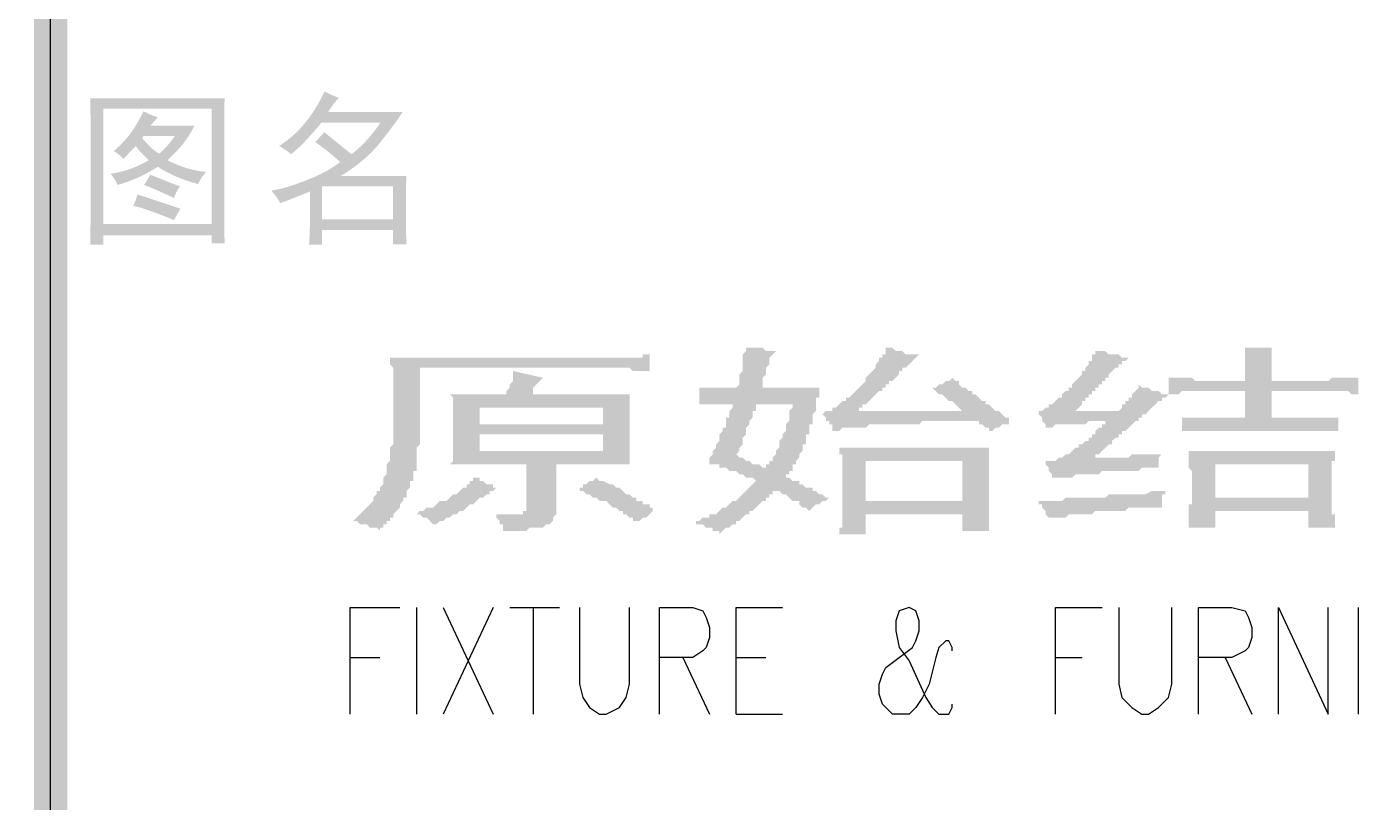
# Model space of a CAD drawing. Header units: inches. Extents: x 11 to 286, y 6 to 196.
# Drawn here: x 254.22 to 271.22, y 114.12 to 123.98 of the extents above; entities that cross this region are included whole.
import ezdxf

# ---------------------------------------------------------------- set-up
doc = ezdxf.new("R2010")
doc.units = ezdxf.units.IN
doc.header["$MEASUREMENT"] = 0
doc.layers.add('PDF_几何图形', color=7, linetype='Continuous')
doc.layers.add('PDF_实体填充', color=7, linetype='Continuous', true_color=0xffffff)

msp = doc.modelspace()

# ---------------------------------------------------------------- hatches: boundary and pattern name
at = {"layer": 'PDF_实体填充', "transparency": 33554559}
h = msp.add_hatch(color=7, dxfattribs=at)
h.paths.add_polyline_path([(254.734, 9.031), (254.31, 9.454), (14.661, 9.031)], flags=0)
h.paths.add_polyline_path([(254.31, 9.454), (14.661, 9.031), (15.085, 9.454)], flags=0)
h.paths.add_polyline_path([(14.661, 9.031), (15.085, 9.454), (14.661, 191.445)], flags=0)
h.paths.add_polyline_path([(15.085, 9.454), (14.661, 191.445), (15.085, 191.022)], flags=0)
h.paths.add_polyline_path([(14.661, 191.445), (15.085, 191.022), (254.734, 191.445)], flags=0)
h.paths.add_polyline_path([(15.085, 191.022), (254.734, 191.445), (254.31, 191.022)], flags=0)
h.paths.add_polyline_path([(254.734, 191.445), (254.31, 191.022), (254.734, 9.031)], flags=0)
h.paths.add_polyline_path([(254.31, 191.022), (254.734, 9.031), (254.31, 9.454), (254.31, 191.022)], flags=0)
h = msp.add_hatch(color=7, dxfattribs=at)
h.paths.add_polyline_path([(254.31, 191.445), (254.734, 191.022), (282.716, 191.445)], flags=0)
h.paths.add_polyline_path([(254.734, 191.022), (282.716, 191.445), (282.335, 191.022)], flags=0)
h.paths.add_polyline_path([(282.716, 191.445), (282.335, 191.022), (282.716, 9.031)], flags=0)
h.paths.add_polyline_path([(282.335, 191.022), (282.716, 9.031), (282.335, 9.454)], flags=0)
h.paths.add_polyline_path([(282.716, 9.031), (282.335, 9.454), (254.31, 9.031)], flags=0)
h.paths.add_polyline_path([(282.335, 9.454), (254.31, 9.031), (254.734, 9.454)], flags=0)
h.paths.add_polyline_path([(254.31, 9.031), (254.734, 9.454), (254.31, 191.445)], flags=0)
h.paths.add_polyline_path([(254.734, 9.454), (254.31, 191.445), (254.734, 191.022), (254.734, 9.454)], flags=0)
h = msp.add_hatch(color=7, dxfattribs=at)
edge = h.paths.add_edge_path(flags=0)
edge.add_spline(control_points=[(258.191, 123.08), (258.163, 123.052), (258.141, 123.025), (258.119, 122.997)], knot_values=[0, 0, 0, 0, 1, 1, 1, 1], degree=3, periodic=0)
edge.add_spline(control_points=[(258.119, 122.997), (258.097, 122.97), (258.075, 122.936), (258.053, 122.898)], knot_values=[0, 0, 0, 0, 1, 1, 1, 1], degree=3, periodic=0)
edge.add_line((258.053, 122.898), (259.001, 122.898))
edge.add_spline(control_points=[(259.001, 122.898), (258.935, 122.799), (258.841, 122.672), (258.725, 122.523)], knot_values=[0, 0, 0, 0, 1, 1, 1, 1], degree=3, periodic=0)
edge.add_spline(control_points=[(258.725, 122.523), (258.604, 122.369), (258.439, 122.225), (258.218, 122.088)], knot_values=[0, 0, 0, 0, 1, 1, 1, 1], degree=3, periodic=0)
edge.add_line((258.218, 122.088), (259.05, 122.088))
edge.add_spline(control_points=[(259.05, 122.088), (259.045, 122.005), (259.045, 121.922), (259.045, 121.834)], knot_values=[0, 0, 0, 0, 1, 1, 1, 1], degree=3, periodic=0)
edge.add_line((259.045, 121.834), (259.045, 121.492))
edge.add_spline(control_points=[(259.045, 121.492), (259.045, 121.399), (259.045, 121.305), (259.05, 121.217)], knot_values=[0, 0, 0, 0, 1, 1, 1, 1], degree=3, periodic=0)
edge.add_line((259.05, 121.217), (258.88, 121.217))
edge.add_line((258.88, 121.217), (258.88, 121.399))
edge.add_line((258.88, 121.399), (257.976, 121.399))
edge.add_line((257.976, 121.399), (257.976, 121.211))
edge.add_line((257.976, 121.211), (257.81, 121.211))
edge.add_spline(control_points=[(257.81, 121.211), (257.816, 121.288), (257.821, 121.377), (257.821, 121.476)], knot_values=[0, 0, 0, 0, 1, 1, 1, 1], degree=3, periodic=0)
edge.add_line((257.821, 121.476), (257.821, 121.889))
edge.add_spline(control_points=[(257.821, 121.889), (257.634, 121.812), (257.507, 121.762), (257.441, 121.74)], knot_values=[0, 0, 0, 0, 1, 1, 1, 1], degree=3, periodic=0)
edge.add_spline(control_points=[(257.441, 121.74), (257.419, 121.795), (257.38, 121.845), (257.331, 121.9)], knot_values=[0, 0, 0, 0, 1, 1, 1, 1], degree=3, periodic=0)
edge.add_spline(control_points=[(257.331, 121.9), (257.474, 121.922), (257.628, 121.972), (257.805, 122.043)], knot_values=[0, 0, 0, 0, 1, 1, 1, 1], degree=3, periodic=0)
edge.add_spline(control_points=[(257.805, 122.043), (257.981, 122.115), (258.113, 122.187), (258.207, 122.264)], knot_values=[0, 0, 0, 0, 1, 1, 1, 1], degree=3, periodic=0)
edge.add_spline(control_points=[(258.207, 122.264), (258.086, 122.374), (257.976, 122.457), (257.887, 122.518)], knot_values=[0, 0, 0, 0, 1, 1, 1, 1], degree=3, periodic=0)
edge.add_spline(control_points=[(257.887, 122.518), (257.92, 122.551), (257.959, 122.589), (258.003, 122.644)], knot_values=[0, 0, 0, 0, 1, 1, 1, 1], degree=3, periodic=0)
edge.add_spline(control_points=[(258.003, 122.644), (258.18, 122.501), (258.295, 122.407), (258.35, 122.363)], knot_values=[0, 0, 0, 0, 1, 1, 1, 1], degree=3, periodic=0)
edge.add_spline(control_points=[(258.35, 122.363), (258.483, 122.462), (258.609, 122.6), (258.72, 122.766)], knot_values=[0, 0, 0, 0, 1, 1, 1, 1], degree=3, periodic=0)
edge.add_line((258.72, 122.766), (257.97, 122.766))
edge.add_spline(control_points=[(257.97, 122.766), (257.805, 122.567), (257.672, 122.429), (257.579, 122.363)], knot_values=[0, 0, 0, 0, 1, 1, 1, 1], degree=3, periodic=0)
edge.add_spline(control_points=[(257.579, 122.363), (257.546, 122.396), (257.496, 122.429), (257.43, 122.468)], knot_values=[0, 0, 0, 0, 1, 1, 1, 1], degree=3, periodic=0)
edge.add_spline(control_points=[(257.43, 122.468), (257.557, 122.551), (257.667, 122.644), (257.755, 122.755)], knot_values=[0, 0, 0, 0, 1, 1, 1, 1], degree=3, periodic=0)
edge.add_spline(control_points=[(257.755, 122.755), (257.843, 122.859), (257.931, 122.997), (258.009, 123.162)], knot_values=[0, 0, 0, 0, 1, 1, 1, 1], degree=3, periodic=0)
edge.add_spline(control_points=[(258.009, 123.162), (258.08, 123.124), (258.141, 123.096), (258.191, 123.08)], knot_values=[0, 0, 0, 0, 1, 1, 1, 1], degree=3, periodic=0)
edge.add_line((258.191, 123.08), (258.191, 123.08))
h.paths.add_polyline_path([(258.88, 121.536), (258.88, 121.955), (257.976, 121.955), (257.976, 121.536)], flags=0)
h = msp.add_hatch(color=7, dxfattribs=at)
edge = h.paths.add_edge_path(flags=0)
edge.add_spline(control_points=[(256.737, 123.074), (256.731, 122.931), (256.731, 122.782), (256.731, 122.617)], knot_values=[0, 0, 0, 0, 1, 1, 1, 1], degree=3, periodic=0)
edge.add_line((256.731, 122.617), (256.731, 121.735))
edge.add_spline(control_points=[(256.731, 121.735), (256.731, 121.558), (256.731, 121.393), (256.737, 121.228)], knot_values=[0, 0, 0, 0, 1, 1, 1, 1], degree=3, periodic=0)
edge.add_line((256.737, 121.228), (256.571, 121.228))
edge.add_line((256.571, 121.228), (256.571, 121.332))
edge.add_line((256.571, 121.332), (255.193, 121.332))
edge.add_line((255.193, 121.332), (255.193, 121.211))
edge.add_line((255.193, 121.211), (255.028, 121.211))
edge.add_spline(control_points=[(255.028, 121.211), (255.028, 121.388), (255.033, 121.558), (255.033, 121.74)], knot_values=[0, 0, 0, 0, 1, 1, 1, 1], degree=3, periodic=0)
edge.add_line((255.033, 121.74), (255.033, 122.617))
edge.add_spline(control_points=[(255.033, 122.617), (255.033, 122.777), (255.028, 122.931), (255.028, 123.074)], knot_values=[0, 0, 0, 0, 1, 1, 1, 1], degree=3, periodic=0)
edge.add_line((255.028, 123.074), (256.737, 123.074))
h.paths.add_polyline_path([(256.571, 121.476), (256.571, 122.942), (255.193, 122.942), (255.193, 121.476)], flags=0)
edge = h.paths.add_edge_path(flags=0)
edge.add_spline(control_points=[(255.888, 122.832), (255.855, 122.799), (255.822, 122.76), (255.794, 122.727)], knot_values=[0, 0, 0, 0, 1, 1, 1, 1], degree=3, periodic=0)
edge.add_line((255.794, 122.727), (256.351, 122.727))
edge.add_spline(control_points=[(256.351, 122.727), (256.329, 122.672), (256.29, 122.611), (256.241, 122.54)], knot_values=[0, 0, 0, 0, 1, 1, 1, 1], degree=3, periodic=0)
edge.add_spline(control_points=[(256.241, 122.54), (256.191, 122.468), (256.114, 122.385), (256.009, 122.286)], knot_values=[0, 0, 0, 0, 1, 1, 1, 1], degree=3, periodic=0)
edge.add_spline(control_points=[(256.009, 122.286), (256.174, 122.203), (256.334, 122.154), (256.5, 122.137)], knot_values=[0, 0, 0, 0, 1, 1, 1, 1], degree=3, periodic=0)
edge.add_spline(control_points=[(256.5, 122.137), (256.456, 122.088), (256.422, 122.038), (256.4, 121.983)], knot_values=[0, 0, 0, 0, 1, 1, 1, 1], degree=3, periodic=0)
edge.add_spline(control_points=[(256.4, 121.983), (256.191, 122.038), (256.02, 122.115), (255.888, 122.203)], knot_values=[0, 0, 0, 0, 1, 1, 1, 1], degree=3, periodic=0)
edge.add_spline(control_points=[(255.888, 122.203), (255.722, 122.099), (255.552, 122.021), (255.375, 121.972)], knot_values=[0, 0, 0, 0, 1, 1, 1, 1], degree=3, periodic=0)
edge.add_spline(control_points=[(255.375, 121.972), (255.353, 122.021), (255.326, 122.071), (255.281, 122.115)], knot_values=[0, 0, 0, 0, 1, 1, 1, 1], degree=3, periodic=0)
edge.add_spline(control_points=[(255.281, 122.115), (255.458, 122.137), (255.618, 122.198), (255.772, 122.286)], knot_values=[0, 0, 0, 0, 1, 1, 1, 1], degree=3, periodic=0)
edge.add_spline(control_points=[(255.772, 122.286), (255.695, 122.358), (255.64, 122.418), (255.607, 122.468)], knot_values=[0, 0, 0, 0, 1, 1, 1, 1], degree=3, periodic=0)
edge.add_spline(control_points=[(255.607, 122.468), (255.552, 122.413), (255.502, 122.358), (255.447, 122.303)], knot_values=[0, 0, 0, 0, 1, 1, 1, 1], degree=3, periodic=0)
edge.add_spline(control_points=[(255.447, 122.303), (255.408, 122.347), (255.37, 122.38), (255.326, 122.402)], knot_values=[0, 0, 0, 0, 1, 1, 1, 1], degree=3, periodic=0)
edge.add_spline(control_points=[(255.326, 122.402), (255.414, 122.479), (255.496, 122.562), (255.563, 122.661)], knot_values=[0, 0, 0, 0, 1, 1, 1, 1], degree=3, periodic=0)
edge.add_spline(control_points=[(255.563, 122.661), (255.629, 122.76), (255.673, 122.843), (255.706, 122.909)], knot_values=[0, 0, 0, 0, 1, 1, 1, 1], degree=3, periodic=0)
edge.add_spline(control_points=[(255.706, 122.909), (255.761, 122.876), (255.822, 122.854), (255.888, 122.832)], knot_values=[0, 0, 0, 0, 1, 1, 1, 1], degree=3, periodic=0)
edge.add_line((255.888, 122.832), (255.888, 122.832))
edge = h.paths.add_edge_path(flags=0)
edge.add_spline(control_points=[(255.629, 121.851), (255.871, 121.773), (256.053, 121.713), (256.174, 121.669)], knot_values=[0, 0, 0, 0, 1, 1, 1, 1], degree=3, periodic=0)
edge.add_spline(control_points=[(256.174, 121.669), (256.147, 121.625), (256.119, 121.575), (256.092, 121.525)], knot_values=[0, 0, 0, 0, 1, 1, 1, 1], degree=3, periodic=0)
edge.add_spline(control_points=[(256.092, 121.525), (255.866, 121.619), (255.695, 121.68), (255.574, 121.707)], knot_values=[0, 0, 0, 0, 1, 1, 1, 1], degree=3, periodic=0)
edge.add_spline(control_points=[(255.574, 121.707), (255.596, 121.751), (255.612, 121.795), (255.629, 121.851)], knot_values=[0, 0, 0, 0, 1, 1, 1, 1], degree=3, periodic=0)
edge.add_line((255.629, 121.851), (255.629, 121.851))
edge = h.paths.add_edge_path(flags=0)
edge.add_spline(control_points=[(255.789, 122.104), (255.976, 122.027), (256.103, 121.977), (256.169, 121.955)], knot_values=[0, 0, 0, 0, 1, 1, 1, 1], degree=3, periodic=0)
edge.add_spline(control_points=[(256.169, 121.955), (256.136, 121.911), (256.114, 121.862), (256.092, 121.806)], knot_values=[0, 0, 0, 0, 1, 1, 1, 1], degree=3, periodic=0)
edge.add_spline(control_points=[(256.092, 121.806), (255.904, 121.895), (255.778, 121.95), (255.711, 121.972)], knot_values=[0, 0, 0, 0, 1, 1, 1, 1], degree=3, periodic=0)
edge.add_spline(control_points=[(255.711, 121.972), (255.739, 122.01), (255.767, 122.054), (255.789, 122.104)], knot_values=[0, 0, 0, 0, 1, 1, 1, 1], degree=3, periodic=0)
edge.add_line((255.789, 122.104), (255.789, 122.104))
edge = h.paths.add_edge_path(flags=0)
edge.add_spline(control_points=[(255.689, 122.567), (255.767, 122.473), (255.838, 122.407), (255.904, 122.369)], knot_values=[0, 0, 0, 0, 1, 1, 1, 1], degree=3, periodic=0)
edge.add_spline(control_points=[(255.904, 122.369), (255.97, 122.424), (256.037, 122.495), (256.103, 122.595)], knot_values=[0, 0, 0, 0, 1, 1, 1, 1], degree=3, periodic=0)
edge.add_line((256.103, 122.595), (255.706, 122.595))
edge.add_line((255.706, 122.595), (255.689, 122.567))
h = msp.add_hatch(color=7, dxfattribs=at)
h.paths.add_polyline_path([(263.751, 119.86), (263.751, 119.86), (263.708, 119.817), (263.708, 119.817), (263.666, 119.775), (263.666, 119.733), (263.666, 119.733), (263.666, 119.69), (263.624, 119.648), (263.624, 119.648), (263.624, 119.606), (263.624, 119.606), (263.624, 119.563), (263.624, 119.563), (263.581, 119.521), (263.581, 119.479), (263.581, 119.479), (263.581, 119.436), (263.581, 119.436), (263.581, 119.394), (263.539, 119.394), (264.301, 119.394), (264.301, 119.352), (264.301, 119.309), (264.301, 119.267), (264.259, 119.267), (264.259, 119.225), (264.259, 119.182), (264.259, 119.182), (264.259, 119.14), (264.259, 119.098), (264.259, 119.098), (264.216, 119.055), (264.216, 119.013), (264.216, 119.013), (264.216, 118.971), (264.216, 118.928), (264.174, 118.928), (264.174, 118.886), (264.174, 118.844), (264.174, 118.844), (264.174, 118.801), (264.132, 118.801), (264.132, 118.759), (264.132, 118.717), (264.132, 118.717), (264.132, 118.674), (264.089, 118.674), (264.089, 118.632), (264.089, 118.632), (264.089, 118.59), (264.047, 118.547), (264.047, 118.547), (264.047, 118.505), (264.047, 118.505), (264.005, 118.463), (264.005, 118.463), (264.005, 118.42), (263.962, 118.42), (263.962, 118.378), (263.962, 118.378), (263.962, 118.336), (263.92, 118.336), (263.92, 118.293), (263.92, 118.293), (263.878, 118.293), (263.878, 118.251), (263.92, 118.251), (263.92, 118.251), (263.962, 118.209), (264.005, 118.209), (264.047, 118.209), (264.047, 118.166), (264.089, 118.166), (264.132, 118.124), (264.174, 118.124), (264.216, 118.124), (264.216, 118.082), (264.259, 118.082), (264.301, 118.039), (264.343, 118.039), (264.386, 117.997), (264.428, 117.997), (264.428, 117.997), (264.386, 117.955), (264.343, 117.955), (264.343, 117.955), (264.301, 117.912), (264.259, 117.912), (264.216, 117.87), (264.216, 117.87), (264.174, 117.828), (264.174, 117.828), (264.132, 117.87), (264.089, 117.87), (264.047, 117.912), (264.047, 117.955), (264.005, 117.955), (263.962, 117.955), (263.92, 117.997), (263.92, 117.997), (263.878, 118.039), (263.835, 118.039), (263.835, 118.039), (263.793, 118.082), (263.751, 118.082), (263.751, 118.082), (263.708, 118.082), (263.708, 118.039), (263.666, 118.039), (263.666, 117.997), (263.624, 117.997), (263.624, 117.955), (263.581, 117.955), (263.539, 117.912), (263.539, 117.912), (263.497, 117.87), (263.497, 117.87), (263.454, 117.828), (263.412, 117.828), (263.412, 117.785), (263.37, 117.785), (263.327, 117.743), (263.327, 117.743), (263.285, 117.701), (263.243, 117.701), (263.243, 117.658), (263.2, 117.658), (263.158, 117.616), (263.158, 117.616), (263.116, 117.616), (263.073, 117.574), (263.073, 117.574), (263.031, 117.531), (263.031, 117.574), (262.989, 117.574), (262.946, 117.574), (262.946, 117.616), (262.904, 117.616), (262.862, 117.616), (262.819, 117.658), (262.777, 117.658), (262.735, 117.658), (262.735, 117.701), (262.777, 117.701), (262.819, 117.743), (262.862, 117.743), (262.904, 117.743), (262.904, 117.785), (262.946, 117.785), (262.989, 117.785), (263.031, 117.828), (263.031, 117.828), (263.073, 117.87), (263.116, 117.87), (263.158, 117.912), (263.158, 117.912), (263.158, 117.912), (263.2, 117.955), (263.243, 117.955), (263.243, 117.955), (263.285, 117.997), (263.285, 117.997), (263.327, 118.039), (263.327, 118.039), (263.37, 118.082), (263.412, 118.124), (263.412, 118.124), (263.454, 118.166), (263.454, 118.166), (263.497, 118.209), (263.497, 118.209), (263.454, 118.251), (263.412, 118.251), (263.37, 118.251), (263.327, 118.293), (263.285, 118.293), (263.243, 118.336), (263.2, 118.336), (263.158, 118.336), (263.116, 118.378), (263.073, 118.378), (263.031, 118.378), (263.031, 118.42), (262.989, 118.42), (262.946, 118.42), (262.946, 118.42), (262.904, 118.42), (262.904, 118.463), (262.904, 118.463), (262.904, 118.505), (262.946, 118.547), (262.946, 118.59), (262.989, 118.632), (262.989, 118.632), (262.989, 118.674), (263.031, 118.717), (263.031, 118.759), (263.031, 118.759), (263.031, 118.801), (263.073, 118.844), (263.073, 118.844), (263.073, 118.886), (263.116, 118.886), (263.116, 118.928), (263.116, 118.971), (263.116, 118.971), (263.116, 119.013), (263.158, 119.013), (263.158, 119.055), (263.158, 119.055), (263.158, 119.098), (263.158, 119.098), (263.158, 119.098), (263.2, 119.14), (263.2, 119.14), (263.2, 119.182), (263.2, 119.182), (263.2, 119.182), (263.2, 119.182), (263.158, 119.182), (263.116, 119.182), (263.073, 119.182), (263.031, 119.182), (262.989, 119.182), (262.946, 119.182), (262.904, 119.182), (262.862, 119.182), (262.819, 119.182), (262.777, 119.182), (262.777, 119.394), (262.819, 119.394), (262.862, 119.394), (262.904, 119.394), (262.946, 119.394), (262.989, 119.394), (263.031, 119.394), (263.073, 119.394), (263.116, 119.394), (263.158, 119.394), (263.2, 119.394), (263.243, 119.394), (263.243, 119.394), (263.285, 119.436), (263.285, 119.479), (263.285, 119.521), (263.285, 119.563), (263.285, 119.563), (263.327, 119.606), (263.327, 119.648), (263.327, 119.648), (263.327, 119.69), (263.327, 119.733), (263.327, 119.733), (263.327, 119.775), (263.327, 119.775), (263.327, 119.817), (263.327, 119.817), (263.37, 119.86), (263.37, 119.86), (263.37, 119.902), (263.37, 119.902), (263.37, 119.902), (263.37, 119.902), (263.412, 119.902), (263.454, 119.902), (263.497, 119.902), (263.539, 119.902), (263.581, 119.902), (263.624, 119.86), (263.666, 119.86), (263.708, 119.86), (263.751, 119.86), (263.751, 119.86), (263.751, 119.86)], flags=0)
h.paths.add_polyline_path([(266.46, 118.632), (266.46, 118.632), (266.46, 118.632), (266.46, 118.59), (266.46, 118.59), (266.46, 118.547), (266.46, 118.547), (266.46, 118.505), (266.46, 118.505), (266.46, 118.463), (266.46, 118.463), (266.46, 118.42), (266.46, 118.378), (266.46, 118.378), (266.46, 118.336), (266.46, 118.293), (266.46, 118.293), (266.46, 118.251), (266.46, 118.209), (266.46, 118.166), (266.46, 118.166), (266.46, 118.124), (266.46, 118.082), (266.46, 118.039), (266.46, 117.997), (266.46, 117.955), (266.46, 117.955), (266.46, 117.912), (266.46, 117.87), (266.46, 117.828), (266.46, 117.828), (266.46, 117.785), (266.46, 117.743), (266.46, 117.743), (266.46, 117.701), (266.46, 117.701), (266.46, 117.658), (266.46, 117.658), (266.46, 117.616), (266.46, 117.616), (266.46, 117.574), (266.46, 117.574), (266.46, 117.574), (266.46, 117.574), (266.121, 117.574), (266.121, 117.785), (264.894, 117.785), (264.894, 117.531), (264.555, 117.531), (264.555, 117.574), (264.555, 117.574), (264.555, 117.616), (264.555, 117.616), (264.597, 117.616), (264.597, 117.658), (264.597, 117.658), (264.597, 117.701), (264.597, 117.701), (264.597, 117.743), (264.597, 117.785), (264.597, 117.785), (264.597, 117.828), (264.597, 117.87), (264.597, 117.87), (264.597, 117.912), (264.597, 117.955), (264.597, 117.997), (264.597, 117.997), (264.597, 118.039), (264.597, 118.082), (264.597, 118.082), (264.597, 118.124), (264.597, 118.166), (264.597, 118.209), (264.597, 118.209), (264.597, 118.251), (264.597, 118.293), (264.597, 118.336), (264.597, 118.336), (264.597, 118.378), (264.597, 118.42), (264.597, 118.42), (264.597, 118.463), (264.597, 118.463), (264.597, 118.505), (264.597, 118.547), (264.597, 118.547), (264.555, 118.547), (264.555, 118.59), (264.555, 118.59), (264.555, 118.632), (264.555, 118.632), (264.555, 118.632), (266.46, 118.632), (266.46, 118.632)], flags=0)
h.paths.add_polyline_path([(265.571, 119.817), (265.529, 119.775), (265.529, 119.775), (265.486, 119.733), (265.444, 119.69), (265.444, 119.69), (265.402, 119.648), (265.359, 119.648), (265.359, 119.606), (265.317, 119.606), (265.317, 119.563), (265.275, 119.521), (265.275, 119.521), (265.232, 119.479), (265.19, 119.479), (265.19, 119.436), (265.148, 119.436), (265.148, 119.394), (265.105, 119.394), (265.105, 119.352), (265.063, 119.352), (265.021, 119.309), (265.021, 119.309), (264.978, 119.267), (264.978, 119.267), (264.936, 119.225), (264.936, 119.225), (264.894, 119.182), (264.894, 119.182), (264.851, 119.182), (264.851, 119.14), (264.809, 119.14), (264.809, 119.098), (264.767, 119.098), (264.767, 119.098), (264.809, 119.098), (264.894, 119.098), (264.936, 119.098), (264.978, 119.098), (265.021, 119.098), (265.063, 119.098), (265.105, 119.098), (265.19, 119.098), (265.232, 119.098), (265.232, 119.098), (265.275, 119.098), (265.317, 119.098), (265.359, 119.098), (265.402, 119.098), (265.444, 119.098), (265.444, 119.098), (265.486, 119.098), (265.529, 119.098), (265.571, 119.098), (265.613, 119.098), (265.656, 119.098), (265.698, 119.098), (265.74, 119.098), (265.783, 119.098), (265.825, 119.098), (265.867, 119.098), (265.91, 119.098), (265.952, 119.098), (266.037, 119.098), (266.079, 119.098), (266.121, 119.098), (266.079, 119.14), (266.037, 119.182), (266.037, 119.182), (265.994, 119.225), (265.952, 119.225), (265.91, 119.267), (265.91, 119.267), (265.867, 119.309), (265.825, 119.309), (265.825, 119.309), (265.783, 119.352), (265.783, 119.352), (265.74, 119.394), (265.698, 119.394), (265.74, 119.394), (265.783, 119.394), (265.825, 119.436), (265.867, 119.436), (265.867, 119.436), (265.91, 119.479), (265.952, 119.479), (265.994, 119.521), (265.994, 119.521), (266.037, 119.479), (266.079, 119.479), (266.079, 119.436), (266.121, 119.394), (266.164, 119.394), (266.206, 119.352), (266.248, 119.352), (266.248, 119.309), (266.291, 119.309), (266.333, 119.267), (266.333, 119.267), (266.375, 119.225), (266.418, 119.225), (266.418, 119.182), (266.46, 119.182), (266.502, 119.14), (266.502, 119.14), (266.545, 119.098), (266.545, 119.098), (266.587, 119.098), (266.629, 119.055), (266.629, 119.055), (266.672, 119.013), (266.672, 119.013), (266.714, 119.013), (266.714, 118.971), (266.756, 118.971), (266.756, 118.971), (266.714, 118.971), (266.714, 118.928), (266.672, 118.928), (266.629, 118.928), (266.587, 118.886), (266.545, 118.886), (266.502, 118.844), (266.46, 118.844), (266.46, 118.886), (266.418, 118.886), (266.375, 118.928), (266.333, 118.928), (266.333, 118.971), (266.291, 118.971), (266.291, 118.971), (266.248, 118.971), (266.164, 118.971), (266.121, 118.971), (266.079, 118.971), (266.037, 118.971), (265.994, 118.971), (265.952, 118.971), (265.91, 118.971), (265.825, 118.971), (265.783, 118.971), (265.74, 118.971), (265.698, 118.971), (265.656, 118.971), (265.613, 118.971), (265.571, 118.928), (265.529, 118.928), (265.486, 118.928), (265.444, 118.928), (265.402, 118.928), (265.402, 118.928), (265.359, 118.928), (265.317, 118.928), (265.275, 118.928), (265.275, 118.928), (265.19, 118.928), (265.148, 118.928), (265.105, 118.928), (265.063, 118.928), (265.021, 118.928), (264.978, 118.928), (264.936, 118.928), (264.894, 118.886), (264.851, 118.886), (264.809, 118.886), (264.767, 118.886), (264.724, 118.886), (264.682, 118.886), (264.64, 118.886), (264.597, 118.886), (264.555, 118.844), (264.513, 118.844), (264.47, 118.844), (264.47, 118.886), (264.47, 118.886), (264.47, 118.928), (264.428, 118.928), (264.428, 118.971), (264.386, 118.971), (264.386, 119.013), (264.343, 119.055), (264.343, 119.055), (264.343, 119.055), (264.386, 119.098), (264.386, 119.098), (264.428, 119.098), (264.47, 119.098), (264.47, 119.14), (264.513, 119.14), (264.555, 119.182), (264.555, 119.182), (264.597, 119.225), (264.64, 119.225), (264.64, 119.267), (264.682, 119.267), (264.724, 119.309), (264.767, 119.352), (264.767, 119.352), (264.809, 119.394), (264.809, 119.394), (264.851, 119.436), (264.851, 119.436), (264.894, 119.479), (264.894, 119.521), (264.894, 119.521), (264.936, 119.563), (264.936, 119.563), (264.978, 119.606), (264.978, 119.606), (265.021, 119.648), (265.021, 119.648), (265.021, 119.69), (265.063, 119.733), (265.063, 119.733), (265.063, 119.775), (265.105, 119.775), (265.105, 119.817), (265.148, 119.817), (265.148, 119.86), (265.148, 119.902), (265.148, 119.902), (265.19, 119.902), (265.232, 119.902), (265.275, 119.86), (265.317, 119.86), (265.317, 119.86), (265.359, 119.86), (265.402, 119.817), (265.486, 119.817), (265.529, 119.817), (265.571, 119.817), (265.571, 119.817)], flags=0)
h.paths.add_polyline_path([(266.121, 117.955), (266.121, 118.463), (264.894, 118.463), (264.894, 117.955), (266.121, 117.955)], flags=0)
h.paths.add_polyline_path([(263.243, 118.547), (263.285, 118.505), (263.327, 118.505), (263.37, 118.463), (263.412, 118.463), (263.412, 118.463), (263.454, 118.42), (263.497, 118.42), (263.539, 118.42), (263.581, 118.378), (263.624, 118.378), (263.624, 118.378), (263.624, 118.42), (263.666, 118.42), (263.666, 118.42), (263.666, 118.463), (263.708, 118.463), (263.708, 118.505), (263.708, 118.505), (263.751, 118.547), (263.751, 118.59), (263.751, 118.59), (263.793, 118.632), (263.793, 118.674), (263.793, 118.674), (263.793, 118.717), (263.835, 118.759), (263.835, 118.759), (263.835, 118.801), (263.835, 118.801), (263.878, 118.844), (263.878, 118.886), (263.878, 118.886), (263.878, 118.928), (263.92, 118.971), (263.92, 118.971), (263.92, 119.013), (263.92, 119.013), (263.92, 119.055), (263.92, 119.098), (263.92, 119.098), (263.962, 119.14), (263.962, 119.14), (263.962, 119.182), (263.962, 119.182), (263.962, 119.182), (263.497, 119.182), (263.497, 119.182), (263.497, 119.182), (263.497, 119.14), (263.497, 119.14), (263.497, 119.098), (263.454, 119.098), (263.454, 119.055), (263.454, 119.055), (263.454, 119.013), (263.454, 119.013), (263.412, 118.971), (263.412, 118.971), (263.412, 118.928), (263.412, 118.928), (263.37, 118.886), (263.37, 118.844), (263.37, 118.844), (263.37, 118.801), (263.327, 118.759), (263.327, 118.759), (263.327, 118.717), (263.327, 118.674), (263.285, 118.632), (263.285, 118.632), (263.285, 118.59), (263.243, 118.547), (263.243, 118.547), (263.243, 118.547), (263.243, 118.547)], flags=0)
h = msp.add_hatch(color=7, dxfattribs=at)
h.paths.add_polyline_path([(270.863, 118.59), (270.863, 118.59), (270.863, 118.547), (270.863, 118.505), (270.863, 118.505), (270.863, 118.463), (270.82, 118.463), (270.82, 118.42), (270.82, 118.378), (270.82, 118.378), (270.82, 118.336), (270.82, 118.293), (270.82, 118.293), (270.82, 117.955), (270.82, 117.912), (270.82, 117.912), (270.82, 117.87), (270.82, 117.828), (270.82, 117.828), (270.82, 117.785), (270.863, 117.785), (270.863, 117.743), (270.863, 117.701), (270.863, 117.701), (270.863, 117.658), (270.863, 117.658), (270.863, 117.616), (270.524, 117.616), (270.524, 117.828), (269.339, 117.828), (269.339, 117.616), (269, 117.616), (269, 117.658), (269, 117.701), (269, 117.701), (269, 117.743), (269, 117.785), (269, 117.828), (269, 117.828), (269, 117.87), (269, 117.87), (269, 117.912), (269, 117.912), (269.042, 117.912), (269.042, 117.955), (269.042, 117.955), (269.042, 118.336), (269.042, 118.336), (269, 118.378), (269, 118.378), (269, 118.42), (269, 118.463), (269, 118.463), (269, 118.505), (269, 118.505), (269, 118.547), (269, 118.59), (269, 118.59), (270.863, 118.59), (270.863, 118.59)], flags=0)
h.paths.add_polyline_path([(268.238, 119.775), (268.196, 119.733), (268.196, 119.733), (268.153, 119.733), (268.153, 119.69), (268.111, 119.69), (268.111, 119.648), (268.069, 119.648), (268.026, 119.606), (268.026, 119.606), (267.984, 119.563), (267.984, 119.521), (267.942, 119.521), (267.942, 119.521), (267.942, 119.479), (267.899, 119.479), (267.899, 119.436), (267.857, 119.436), (267.857, 119.394), (267.815, 119.394), (267.815, 119.352), (267.772, 119.352), (267.772, 119.309), (267.73, 119.309), (267.73, 119.267), (267.688, 119.267), (267.688, 119.225), (267.645, 119.225), (267.645, 119.182), (267.603, 119.14), (267.603, 119.14), (267.561, 119.098), (267.645, 119.098), (267.688, 119.098), (267.73, 119.098), (267.772, 119.098), (267.815, 119.098), (267.899, 119.098), (267.942, 119.098), (267.984, 119.098), (267.984, 119.098), (268.026, 119.098), (268.069, 119.098), (268.111, 119.098), (268.111, 119.098), (268.153, 119.14), (268.153, 119.182), (268.196, 119.182), (268.196, 119.225), (268.238, 119.225), (268.238, 119.267), (268.28, 119.267), (268.28, 119.309), (268.28, 119.309), (268.323, 119.352), (268.323, 119.352), (268.365, 119.394), (268.365, 119.436), (268.365, 119.436), (268.407, 119.394), (268.45, 119.394), (268.492, 119.394), (268.534, 119.352), (268.534, 119.352), (268.577, 119.352), (268.619, 119.352), (268.661, 119.309), (268.704, 119.309), (268.746, 119.309), (268.746, 119.309), (268.704, 119.267), (268.704, 119.267), (268.661, 119.267), (268.661, 119.225), (268.619, 119.225), (268.577, 119.182), (268.577, 119.182), (268.534, 119.14), (268.492, 119.098), (268.45, 119.055), (268.45, 119.055), (268.407, 119.055), (268.407, 119.013), (268.407, 119.013), (268.365, 119.013), (268.365, 118.971), (268.323, 118.971), (268.323, 118.971), (268.28, 118.928), (268.28, 118.928), (268.238, 118.886), (268.238, 118.886), (268.196, 118.844), (268.153, 118.844), (268.153, 118.801), (268.111, 118.801), (268.111, 118.759), (268.069, 118.759), (268.026, 118.717), (268.026, 118.674), (267.984, 118.674), (267.942, 118.632), (267.942, 118.632), (267.899, 118.59), (267.857, 118.547), (267.815, 118.547), (267.815, 118.505), (267.772, 118.463), (267.815, 118.505), (267.899, 118.505), (267.942, 118.505), (267.984, 118.505), (268.026, 118.505), (268.069, 118.505), (268.111, 118.505), (268.196, 118.505), (268.238, 118.505), (268.28, 118.547), (268.323, 118.547), (268.365, 118.547), (268.407, 118.547), (268.45, 118.547), (268.45, 118.547), (268.492, 118.547), (268.534, 118.547), (268.577, 118.547), (268.619, 118.547), (268.661, 118.547), (268.661, 118.547), (268.661, 118.547), (268.619, 118.505), (268.619, 118.463), (268.619, 118.463), (268.619, 118.42), (268.619, 118.42), (268.619, 118.378), (268.619, 118.378), (268.577, 118.378), (268.534, 118.378), (268.534, 118.378), (268.492, 118.378), (268.45, 118.378), (268.407, 118.378), (268.365, 118.336), (268.323, 118.336), (268.28, 118.336), (268.196, 118.336), (268.153, 118.336), (268.111, 118.336), (268.069, 118.336), (268.026, 118.336), (267.984, 118.336), (267.942, 118.336), (267.899, 118.336), (267.857, 118.293), (267.815, 118.293), (267.772, 118.293), (267.73, 118.293), (267.688, 118.293), (267.645, 118.293), (267.603, 118.293), (267.561, 118.293), (267.518, 118.251), (267.476, 118.251), (267.434, 118.251), (267.391, 118.251), (267.349, 118.251), (267.307, 118.251), (267.264, 118.251), (267.264, 118.293), (267.264, 118.293), (267.222, 118.336), (267.222, 118.378), (267.222, 118.378), (267.18, 118.42), (267.18, 118.42), (267.18, 118.463), (267.222, 118.463), (267.222, 118.463), (267.264, 118.463), (267.307, 118.463), (267.349, 118.505), (267.391, 118.505), (267.391, 118.505), (267.434, 118.547), (267.476, 118.547), (267.518, 118.59), (267.518, 118.59), (267.561, 118.632), (267.603, 118.632), (267.603, 118.674), (267.645, 118.674), (267.645, 118.674), (267.688, 118.717), (267.73, 118.717), (267.73, 118.759), (267.772, 118.759), (267.772, 118.801), (267.815, 118.801), (267.815, 118.844), (267.857, 118.886), (267.899, 118.886), (267.899, 118.928), (267.942, 118.928), (267.942, 118.971), (267.899, 118.971), (267.857, 118.971), (267.815, 118.971), (267.772, 118.971), (267.73, 118.971), (267.688, 118.928), (267.645, 118.928), (267.603, 118.928), (267.561, 118.928), (267.518, 118.928), (267.476, 118.928), (267.391, 118.928), (267.349, 118.928), (267.307, 118.928), (267.307, 118.928), (267.264, 118.886), (267.222, 118.886), (267.18, 118.886), (267.18, 118.928), (267.18, 118.928), (267.137, 118.971), (267.137, 119.013), (267.137, 119.013), (267.095, 119.055), (267.095, 119.055), (267.095, 119.098), (267.095, 119.098), (267.137, 119.098), (267.18, 119.14), (267.18, 119.14), (267.222, 119.14), (267.222, 119.182), (267.264, 119.182), (267.307, 119.225), (267.307, 119.225), (267.349, 119.267), (267.391, 119.267), (267.391, 119.309), (267.434, 119.352), (267.476, 119.352), (267.476, 119.394), (267.518, 119.394), (267.518, 119.436), (267.518, 119.436), (267.561, 119.479), (267.561, 119.479), (267.603, 119.521), (267.603, 119.521), (267.645, 119.563), (267.645, 119.563), (267.645, 119.606), (267.688, 119.606), (267.688, 119.648), (267.73, 119.69), (267.73, 119.69), (267.73, 119.733), (267.772, 119.733), (267.772, 119.775), (267.772, 119.817), (267.815, 119.817), (267.815, 119.86), (267.815, 119.86), (267.815, 119.86), (267.857, 119.86), (267.899, 119.86), (267.942, 119.86), (267.984, 119.817), (268.026, 119.817), (268.069, 119.817), (268.111, 119.817), (268.153, 119.775), (268.196, 119.775), (268.238, 119.775), (268.238, 119.775), (268.238, 119.775)], flags=0)
h.paths.add_polyline_path([(269.72, 119.479), (269.72, 119.521), (269.72, 119.563), (269.72, 119.563), (269.72, 119.606), (269.72, 119.606), (269.72, 119.648), (269.72, 119.648), (269.72, 119.69), (269.72, 119.733), (269.72, 119.733), (269.72, 119.775), (269.72, 119.817), (269.72, 119.817), (269.72, 119.86), (269.72, 119.902), (269.72, 119.902), (270.058, 119.902), (270.058, 119.86), (270.058, 119.86), (270.058, 119.817), (270.058, 119.817), (270.058, 119.775), (270.058, 119.775), (270.058, 119.733), (270.058, 119.69), (270.058, 119.69), (270.058, 119.648), (270.058, 119.606), (270.058, 119.606), (270.058, 119.563), (270.058, 119.563), (270.058, 119.521), (270.058, 119.479), (270.566, 119.479), (270.609, 119.479), (270.651, 119.479), (270.693, 119.479), (270.736, 119.479), (270.778, 119.479), (270.82, 119.521), (270.863, 119.521), (270.905, 119.521), (270.947, 119.521), (270.99, 119.521), (271.032, 119.521), (271.074, 119.521), (271.117, 119.521), (271.159, 119.521), (271.159, 119.309), (271.117, 119.309), (271.074, 119.309), (271.032, 119.352), (270.99, 119.352), (270.947, 119.352), (270.905, 119.352), (270.863, 119.352), (270.82, 119.352), (270.736, 119.352), (270.693, 119.352), (270.651, 119.352), (270.609, 119.352), (270.566, 119.352), (270.566, 119.352), (270.058, 119.352), (270.058, 119.013), (270.439, 119.013), (270.482, 119.013), (270.524, 119.013), (270.566, 119.013), (270.609, 119.013), (270.651, 119.013), (270.693, 119.013), (270.736, 119.013), (270.778, 119.013), (270.82, 119.013), (270.863, 119.013), (270.905, 119.013), (270.905, 118.844), (270.905, 118.844), (270.863, 118.844), (270.82, 118.844), (270.778, 118.844), (270.736, 118.844), (270.693, 118.844), (270.651, 118.844), (270.609, 118.844), (270.524, 118.844), (270.482, 118.844), (270.439, 118.844), (270.439, 118.844), (269.423, 118.844), (269.381, 118.844), (269.339, 118.844), (269.296, 118.844), (269.254, 118.844), (269.212, 118.844), (269.169, 118.844), (269.127, 118.844), (269.085, 118.844), (269.042, 118.844), (269, 118.844), (268.958, 118.844), (268.915, 118.844), (268.915, 119.013), (268.958, 119.013), (269, 119.013), (269.042, 119.013), (269.085, 119.013), (269.127, 119.013), (269.169, 119.013), (269.212, 119.013), (269.254, 119.013), (269.296, 119.013), (269.339, 119.013), (269.381, 119.013), (269.72, 119.013), (269.72, 119.352), (269.339, 119.352), (269.296, 119.352), (269.254, 119.352), (269.212, 119.352), (269.169, 119.352), (269.127, 119.352), (269.085, 119.352), (269.042, 119.352), (269, 119.352), (268.958, 119.352), (268.915, 119.352), (268.873, 119.309), (268.831, 119.309), (268.788, 119.309), (268.746, 119.309), (268.746, 119.521), (268.788, 119.521), (268.831, 119.521), (268.873, 119.521), (268.915, 119.521), (268.958, 119.521), (269, 119.521), (269.042, 119.521), (269.085, 119.479), (269.127, 119.479), (269.169, 119.479), (269.254, 119.479), (269.296, 119.479), (269.296, 119.479), (269.72, 119.479)], flags=0)
h.paths.add_polyline_path([(270.524, 117.997), (270.524, 118.42), (269.339, 118.42), (269.339, 117.997), (270.524, 117.997)], flags=0)
h.paths.add_polyline_path([(268.704, 118.082), (268.704, 118.039), (268.661, 118.039), (268.661, 117.997), (268.661, 117.997), (268.661, 117.955), (268.661, 117.912), (268.661, 117.912), (268.661, 117.87), (268.619, 117.87), (268.577, 117.87), (268.534, 117.87), (268.492, 117.87), (268.45, 117.87), (268.407, 117.87), (268.365, 117.87), (268.323, 117.87), (268.28, 117.87), (268.238, 117.87), (268.196, 117.828), (268.153, 117.828), (268.111, 117.828), (268.069, 117.828), (268.026, 117.828), (267.984, 117.828), (267.942, 117.828), (267.857, 117.828), (267.815, 117.828), (267.772, 117.785), (267.73, 117.785), (267.688, 117.785), (267.645, 117.785), (267.603, 117.785), (267.561, 117.785), (267.518, 117.785), (267.476, 117.785), (267.434, 117.743), (267.391, 117.743), (267.349, 117.743), (267.307, 117.743), (267.264, 117.743), (267.222, 117.743), (267.222, 117.743), (267.222, 117.743), (267.18, 117.785), (267.18, 117.828), (267.18, 117.828), (267.137, 117.87), (267.137, 117.87), (267.137, 117.912), (267.095, 117.912), (267.095, 117.955), (267.095, 117.955), (267.137, 117.955), (267.18, 117.955), (267.222, 117.955), (267.264, 117.955), (267.307, 117.955), (267.349, 117.955), (267.391, 117.955), (267.434, 117.997), (267.476, 117.997), (267.518, 117.997), (267.561, 117.997), (267.603, 117.997), (267.645, 117.997), (267.688, 117.997), (267.73, 117.997), (267.772, 117.997), (267.772, 117.997), (267.815, 117.997), (267.857, 117.997), (267.899, 117.997), (267.942, 117.997), (267.942, 117.997), (267.984, 118.039), (268.026, 118.039), (268.069, 118.039), (268.111, 118.039), (268.153, 118.039), (268.196, 118.039), (268.28, 118.039), (268.323, 118.039), (268.365, 118.039), (268.407, 118.039), (268.45, 118.039), (268.534, 118.082), (268.577, 118.082), (268.619, 118.082), (268.704, 118.082), (268.704, 118.082), (268.704, 118.082), (268.704, 118.082)], flags=0)
h = msp.add_hatch(color=7, dxfattribs=at)
h.paths.add_polyline_path([(260.787, 119.521), (260.787, 119.521), (260.745, 119.479), (260.745, 119.479), (260.703, 119.436), (260.703, 119.436), (260.66, 119.394), (260.66, 119.394), (260.66, 119.352), (260.66, 119.309), (260.618, 119.309), (261.888, 119.309), (261.888, 119.309), (261.888, 119.267), (261.888, 119.267), (261.888, 119.225), (261.888, 119.182), (261.888, 119.182), (261.888, 119.14), (261.888, 119.14), (261.888, 119.098), (261.888, 119.055), (261.888, 119.013), (261.888, 118.717), (261.888, 118.674), (261.888, 118.674), (261.888, 118.632), (261.888, 118.59), (261.888, 118.59), (261.888, 118.547), (261.888, 118.547), (261.888, 118.505), (261.888, 118.463), (261.888, 118.463), (261.888, 118.42), (261.888, 118.42), (260.957, 118.42), (260.957, 117.785), (260.957, 117.785), (260.914, 117.743), (260.914, 117.701), (260.914, 117.701), (260.872, 117.658), (260.872, 117.658), (260.83, 117.658), (260.787, 117.616), (260.787, 117.616), (260.745, 117.616), (260.745, 117.616), (260.703, 117.616), (260.66, 117.616), (260.618, 117.616), (260.576, 117.574), (260.533, 117.574), (260.491, 117.574), (260.449, 117.574), (260.364, 117.574), (260.322, 117.574), (260.279, 117.574), (260.279, 117.574), (260.279, 117.616), (260.279, 117.658), (260.237, 117.658), (260.237, 117.701), (260.237, 117.701), (260.195, 117.743), (260.195, 117.785), (260.195, 117.785), (260.152, 117.785), (260.237, 117.785), (260.322, 117.785), (260.364, 117.785), (260.406, 117.785), (260.449, 117.785), (260.491, 117.785), (260.533, 117.785), (260.533, 117.785), (260.533, 117.828), (260.576, 117.828), (260.576, 117.828), (260.576, 117.87), (260.576, 117.87), (260.576, 118.42), (259.602, 118.42), (259.602, 118.42), (259.644, 118.463), (259.644, 118.463), (259.644, 118.505), (259.644, 118.547), (259.644, 118.547), (259.644, 118.59), (259.644, 118.59), (259.644, 118.632), (259.644, 118.674), (259.644, 118.674), (259.644, 118.717), (259.644, 119.055), (259.644, 119.055), (259.644, 119.098), (259.644, 119.14), (259.644, 119.14), (259.644, 119.182), (259.644, 119.182), (259.644, 119.225), (259.644, 119.267), (259.644, 119.267), (259.602, 119.309), (259.602, 119.309), (260.322, 119.309), (260.322, 119.352), (260.364, 119.394), (260.364, 119.394), (260.364, 119.436), (260.406, 119.479), (260.406, 119.479), (260.406, 119.521), (260.406, 119.521), (260.406, 119.563), (260.406, 119.563), (260.406, 119.606), (260.406, 119.606), (260.787, 119.521), (260.787, 119.521)], flags=0)
h.paths.add_polyline_path([(258.332, 117.701), (258.374, 117.701), (258.417, 117.743), (258.417, 117.743), (258.459, 117.785), (258.459, 117.785), (258.501, 117.828), (258.501, 117.828), (258.544, 117.87), (258.544, 117.87), (258.586, 117.912), (258.586, 117.912), (258.628, 117.955), (258.628, 117.955), (258.628, 117.997), (258.671, 118.039), (258.671, 118.039), (258.671, 118.082), (258.713, 118.082), (258.713, 118.124), (258.713, 118.124), (258.755, 118.166), (258.755, 118.209), (258.755, 118.209), (258.755, 118.251), (258.755, 118.251), (258.798, 118.293), (258.798, 118.336), (258.798, 118.378), (258.798, 118.378), (258.798, 118.42), (258.84, 118.463), (258.84, 118.463), (258.84, 118.505), (258.84, 118.505), (258.84, 118.547), (258.84, 118.59), (258.84, 118.59), (258.84, 118.632), (258.84, 118.632), (258.882, 118.674), (258.882, 118.674), (258.882, 118.717), (258.882, 118.717), (258.882, 118.759), (258.882, 119.479), (258.882, 119.521), (258.882, 119.563), (258.882, 119.563), (258.882, 119.606), (258.882, 119.648), (258.882, 119.648), (258.84, 119.69), (258.84, 119.69), (258.84, 119.733), (258.84, 119.733), (258.84, 119.775), (258.84, 119.775), (258.84, 119.775), (261.592, 119.775), (261.676, 119.775), (261.719, 119.775), (261.761, 119.775), (261.846, 119.775), (261.888, 119.775), (261.93, 119.775), (261.973, 119.775), (262.015, 119.775), (262.057, 119.775), (262.057, 119.817), (262.1, 119.817), (262.142, 119.817), (262.142, 119.817), (262.142, 119.606), (262.1, 119.606), (262.1, 119.606), (262.057, 119.606), (262.015, 119.606), (261.973, 119.606), (261.93, 119.606), (261.888, 119.648), (261.846, 119.648), (261.803, 119.648), (261.719, 119.648), (261.676, 119.648), (261.592, 119.648), (261.592, 119.648), (259.221, 119.648), (259.221, 118.759), (259.221, 118.759), (259.221, 118.717), (259.221, 118.674), (259.221, 118.674), (259.179, 118.632), (259.179, 118.59), (259.179, 118.59), (259.179, 118.547), (259.179, 118.505), (259.179, 118.505), (259.179, 118.463), (259.179, 118.463), (259.179, 118.42), (259.179, 118.378), (259.179, 118.378), (259.179, 118.336), (259.136, 118.336), (259.136, 118.293), (259.136, 118.293), (259.136, 118.251), (259.136, 118.251), (259.136, 118.209), (259.094, 118.209), (259.094, 118.166), (259.094, 118.124), (259.094, 118.124), (259.052, 118.082), (259.052, 118.082), (259.052, 118.039), (259.052, 117.997), (259.009, 117.997), (259.009, 117.955), (259.009, 117.955), (258.967, 117.912), (258.967, 117.912), (258.967, 117.87), (258.967, 117.87), (258.925, 117.828), (258.925, 117.828), (258.882, 117.785), (258.882, 117.743), (258.84, 117.743), (258.84, 117.701), (258.798, 117.701), (258.798, 117.658), (258.755, 117.658), (258.755, 117.616), (258.713, 117.616), (258.713, 117.574), (258.713, 117.574), (258.671, 117.616), (258.628, 117.616), (258.586, 117.616), (258.544, 117.658), (258.501, 117.658), (258.501, 117.658), (258.459, 117.658), (258.417, 117.701), (258.374, 117.701), (258.332, 117.701), (258.332, 117.701)], flags=0)
h.paths.add_polyline_path([(261.549, 118.928), (261.549, 119.14), (259.983, 119.14), (259.983, 118.928), (261.549, 118.928)], flags=0)
h.paths.add_polyline_path([(261.549, 118.59), (261.549, 118.801), (259.983, 118.801), (259.983, 118.59), (261.549, 118.59)], flags=0)
h.paths.add_polyline_path([(259.179, 117.785), (259.221, 117.828), (259.263, 117.828), (259.263, 117.828), (259.306, 117.87), (259.348, 117.87), (259.39, 117.87), (259.433, 117.912), (259.433, 117.912), (259.475, 117.955), (259.517, 117.955), (259.56, 117.955), (259.602, 117.997), (259.602, 117.997), (259.644, 118.039), (259.644, 118.039), (259.687, 118.039), (259.729, 118.082), (259.729, 118.082), (259.771, 118.124), (259.814, 118.124), (259.814, 118.166), (259.856, 118.166), (259.856, 118.209), (259.898, 118.209), (259.898, 118.251), (259.941, 118.251), (259.983, 118.251), (259.983, 118.209), (260.025, 118.209), (260.068, 118.166), (260.11, 118.166), (260.152, 118.166), (260.152, 118.124), (260.195, 118.124), (260.195, 118.124), (260.152, 118.082), (260.11, 118.082), (260.11, 118.039), (260.068, 118.039), (260.025, 117.997), (259.983, 117.997), (259.941, 117.955), (259.941, 117.955), (259.898, 117.912), (259.856, 117.912), (259.814, 117.87), (259.814, 117.87), (259.771, 117.828), (259.729, 117.828), (259.687, 117.785), (259.687, 117.785), (259.644, 117.785), (259.602, 117.743), (259.602, 117.743), (259.56, 117.743), (259.517, 117.701), (259.517, 117.701), (259.475, 117.701), (259.433, 117.658), (259.433, 117.658), (259.433, 117.658), (259.39, 117.658), (259.348, 117.701), (259.348, 117.701), (259.306, 117.743), (259.263, 117.743), (259.221, 117.785), (259.221, 117.785), (259.179, 117.785), (259.179, 117.785)], flags=0)
h.paths.add_polyline_path([(261.465, 118.251), (261.507, 118.209), (261.549, 118.209), (261.634, 118.166), (261.676, 118.166), (261.719, 118.124), (261.761, 118.124), (261.803, 118.082), (261.803, 118.082), (261.846, 118.039), (261.888, 118.039), (261.93, 117.997), (261.973, 117.997), (261.973, 117.955), (262.015, 117.955), (262.057, 117.955), (262.057, 117.912), (262.1, 117.912), (262.142, 117.912), (262.142, 117.87), (262.184, 117.87), (262.184, 117.87), (262.184, 117.828), (262.227, 117.828), (262.227, 117.828), (262.184, 117.828), (262.142, 117.785), (262.142, 117.785), (262.1, 117.743), (262.057, 117.743), (262.057, 117.743), (262.015, 117.701), (261.973, 117.701), (261.973, 117.701), (261.93, 117.701), (261.93, 117.743), (261.888, 117.743), (261.888, 117.743), (261.846, 117.785), (261.803, 117.785), (261.803, 117.828), (261.761, 117.828), (261.761, 117.828), (261.719, 117.87), (261.676, 117.87), (261.634, 117.912), (261.634, 117.912), (261.592, 117.955), (261.549, 117.955), (261.507, 117.955), (261.465, 117.997), (261.422, 117.997), (261.38, 118.039), (261.338, 118.039), (261.295, 118.082), (261.253, 118.082), (261.253, 118.124), (261.295, 118.124), (261.295, 118.166), (261.338, 118.166), (261.38, 118.209), (261.38, 118.209), (261.422, 118.209), (261.465, 118.251), (261.465, 118.251), (261.465, 118.251), (261.465, 118.251)], flags=0)

# ---------------------------------------------------------------- linework, layer by layer
at = {"layer": 'PDF_几何图形'}
for p, q in [((259.179, 116.6), (259.179, 115.245)), ((259.517, 116.6), (260.152, 115.245)), ((260.152, 116.6), (259.517, 115.245)), ((260.364, 116.6), (260.999, 116.6)), ((260.66, 116.6), (260.66, 115.245)), ((271.159, 116.6), (271.159, 115.245)), ((258.332, 115.965), (258.713, 115.965)), ((262.565, 115.965), (262.904, 115.245)), ((263.243, 115.965), (263.624, 115.965)), ((267.307, 115.965), (267.645, 115.965)), ((269.466, 115.965), (269.804, 115.245)), ((263.243, 115.245), (263.835, 115.245))]:
    msp.add_line(p, q, dxfattribs=at)
msp.add_lwpolyline([(14.873, 23.467), (254.522, 23.467), (254.522, 191.234), (14.873, 191.234)], close=True, dxfattribs=at)
for points in [[(258.332, 115.245), (258.332, 116.6), (258.967, 116.6)], [(261.253, 116.6), (261.253, 115.626), (261.295, 115.457), (261.38, 115.33), (261.507, 115.245), (261.592, 115.245), (261.761, 115.33), (261.846, 115.457), (261.888, 115.626), (261.888, 116.6)], [(262.269, 115.245), (262.269, 116.6), (262.692, 116.6), (262.819, 116.558), (262.862, 116.473), (262.904, 116.346), (262.904, 116.219), (262.862, 116.092), (262.819, 116.05), (262.692, 115.965), (262.269, 115.965)], [(263.243, 115.245), (263.243, 116.6), (263.835, 116.6)], [(265.994, 116.05), (265.994, 116.092), (265.952, 116.177), (265.91, 116.177), (265.825, 116.092), (265.783, 115.965), (265.698, 115.626), (265.613, 115.457), (265.529, 115.33), (265.444, 115.245), (265.232, 115.245), (265.148, 115.33), (265.105, 115.372), (265.063, 115.499), (265.063, 115.626), (265.105, 115.753), (265.148, 115.838), (265.486, 116.092), (265.529, 116.177), (265.571, 116.304), (265.571, 116.431), (265.529, 116.558), (265.444, 116.6), (265.317, 116.558), (265.275, 116.431), (265.275, 116.304), (265.317, 116.092), (265.444, 115.923), (265.656, 115.457), (265.74, 115.33), (265.825, 115.245), (265.952, 115.245), (265.994, 115.33), (265.994, 115.372)], [(267.307, 115.245), (267.307, 116.6), (267.899, 116.6)], [(268.111, 116.6), (268.111, 115.626), (268.153, 115.457), (268.28, 115.33), (268.407, 115.245), (268.492, 115.245), (268.619, 115.33), (268.746, 115.457), (268.788, 115.626), (268.788, 116.6)], [(269.127, 115.245), (269.127, 116.6), (269.55, 116.6), (269.72, 116.558), (269.762, 116.473), (269.804, 116.346), (269.804, 116.219), (269.762, 116.092), (269.72, 116.05), (269.55, 115.965), (269.127, 115.965)], [(270.143, 115.245), (270.143, 116.6), (270.778, 115.245), (270.778, 116.6)]]:
    msp.add_lwpolyline(points, dxfattribs=at)

doc.saveas('drawing.dxf')
